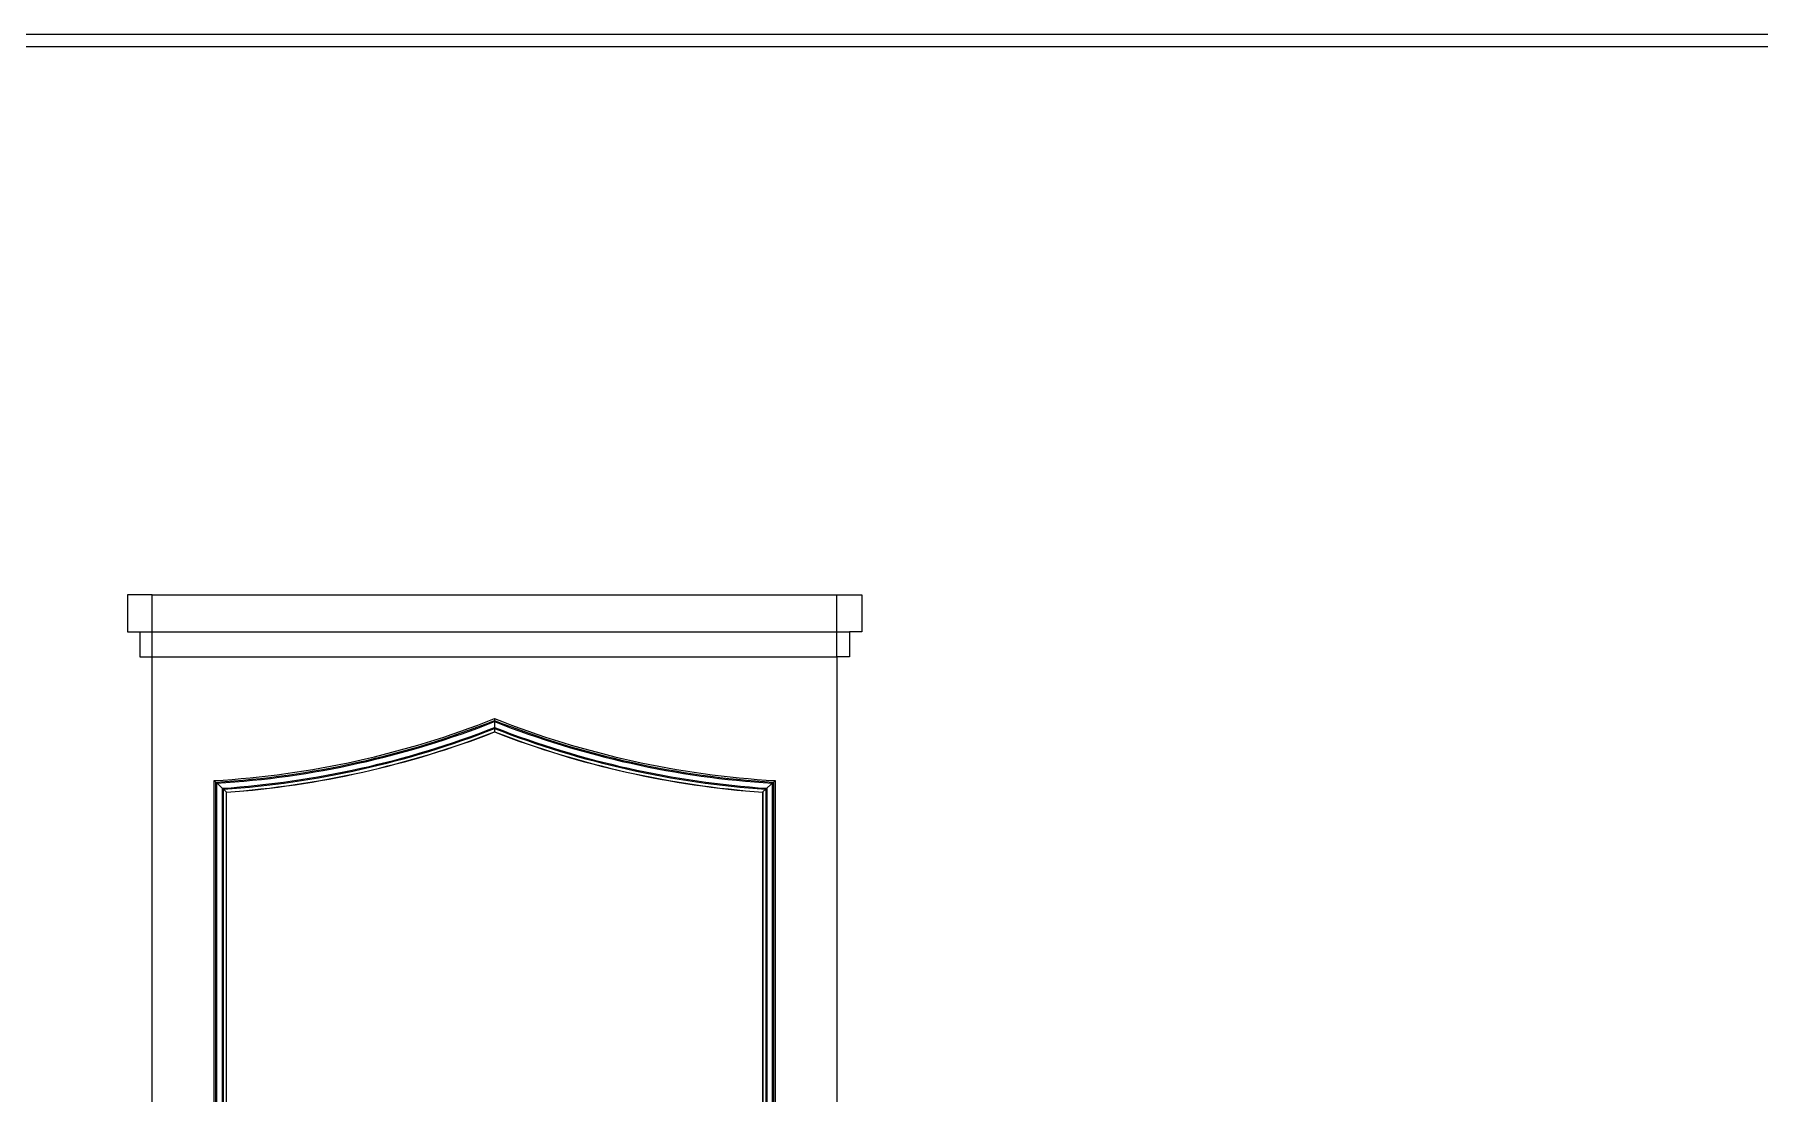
# Model space of a CAD drawing. Header units: millimetres. Extents: x 3162 to 221128, y -144913 to 11496.
# Drawn here: x 41459 to 44242, y -17464 to -15755 of the extents above; entities that cross this region are included whole.
import ezdxf

# ---------------------------------------------------------------- set-up
doc = ezdxf.new("R2010")
doc.units = ezdxf.units.MM
doc.header["$LTSCALE"] = 10
for name, color, linetype, lineweight in [('FF-【活动成品家具】', 51, 'Continuous', 0), ('Fine【细线】', 250, 'Continuous', 0), ('Finish【完成面】', 2, 'Continuous', 0), ('Gray【中细线】', 8, 'Continuous', 0)]:
    doc.layers.add(name, color=color, linetype=linetype, lineweight=lineweight)

# ---------------------------------------------------------------- blocks, each defined once
blk = doc.blocks.new('海龙_05145439')
at = {"layer": 'FF-【活动成品家具】'}
blk.add_line((-552.5, 530), (552.5, 530), dxfattribs=at)
at = {"layer": 'FF-【活动成品家具】', "color": 8}
blk.add_line((-572.5, 470), (572.5, 470), dxfattribs=at)
at = {"layer": 'FF-【活动成品家具】'}
for points in [[(-592.5, 530), (-592.5, 470), (-572.5, 470), (-572.5, 430), (-552.5, 430), (-552.5, 530), (-592.5, 530)], [(592.5, 530), (592.5, 470), (572.5, 470), (572.5, 430), (552.5, 430), (552.5, 530), (592.5, 530)]]:
    blk.add_lwpolyline(points, dxfattribs=at)
for points in [[(-552.5, 430), (552.5, 430), (552.5, -490), (-552.5, -490)], [(-562.5, -490), (562.5, -490), (562.5, -530), (-562.5, -530)]]:
    blk.add_lwpolyline(points, close=True, dxfattribs=at)
for points in [[(0, 330, 0.079559), (452.5, 230), (452.5, -390), (0, -390), (-452.5, -390), (-452.5, 230, 0.079559)], [(0, 308.5, 0.075028), (432.5, 211.3), (432.5, -370), (0, -370), (-432.5, -370), (-432.5, 211.3, 0.075028)]]:
    blk.add_lwpolyline(points, format="xyb", close=True, dxfattribs=at)
at = {"layer": 'Fine【细线】'}
for p, q in [((0, 330), (0, 308.5)), ((-452.5, 230), (-432.5, 211.3)), ((452.5, 230), (432.5, 211.3)), ((-452.5, -390), (-432.5, -370)), ((0, -390), (0, -370)), ((452.5, -390), (432.5, -370))]:
    blk.add_line(p, q, dxfattribs=at)
for points in [[(0, 327.1, 0.078947), (449.8, 227.5), (449.8, -387.3), (0, -387.3), (-449.8, -387.3), (-449.8, 227.5, 0.078947)], [(0, 325.2, 0.078528), (448, 225.8), (448, -385.5), (0, -385.5), (-448, -385.5), (-448, 225.8, 0.078528)], [(0, 315.8, 0.076561), (439.3, 217.6), (439.3, -376.8), (0, -376.8), (-439.3, -376.8), (-439.3, 217.6, 0.076561)], [(0, 314.1, 0.076187), (437.7, 216.1), (437.7, -375.2), (0, -375.2), (-437.7, -375.2), (-437.7, 216.1, 0.076187)], [(0, 308.8, 0.075089), (432.8, 211.5), (432.8, -370.3), (0, -370.3), (-432.8, -370.3), (-432.8, 211.5, 0.075089)]]:
    blk.add_lwpolyline(points, format="xyb", close=True, dxfattribs=at)

msp = doc.modelspace()

# ---------------------------------------------------------------- linework, layer by layer
at = {"layer": 'Finish【完成面】'}
msp.add_line((46651.2, -15775.1), (39901.2, -15775.1), dxfattribs=at)
at = {"layer": 'Gray【中细线】'}
msp.add_line((46651.2, -15755.1), (39901.2, -15755.1), dxfattribs=at)

# ---------------------------------------------------------------- block references
at = {"layer": 'Fine【细线】'}
msp.add_blockref('海龙_05145439', (42201.2, -17189.1), dxfattribs=at)

doc.saveas('drawing.dxf')
